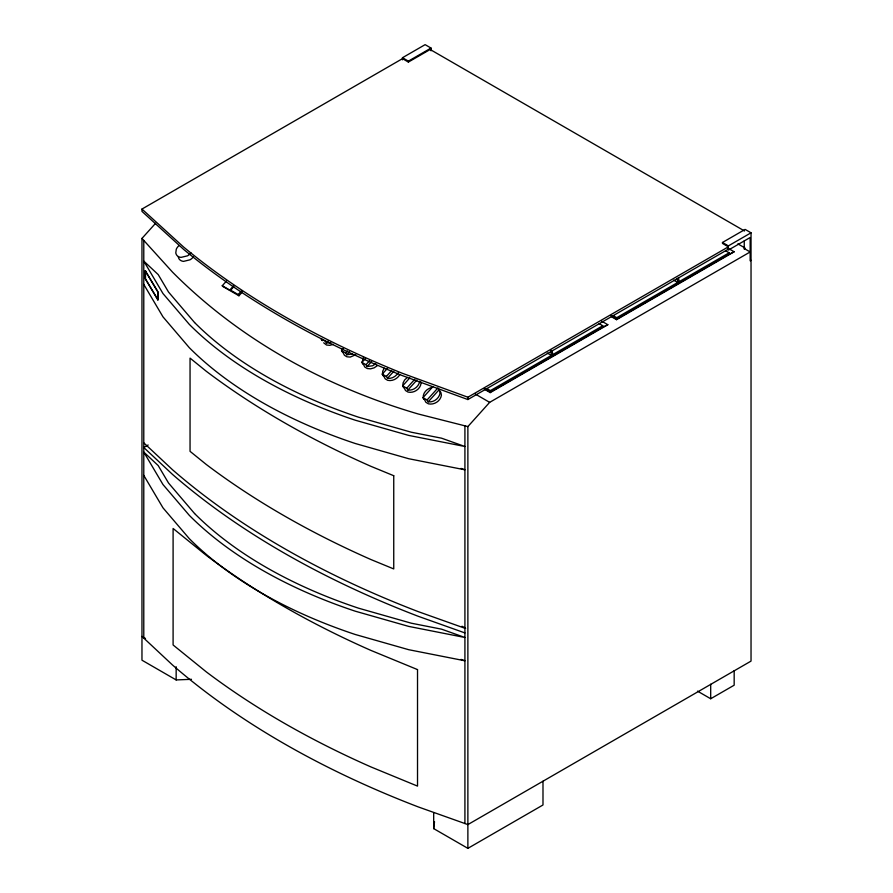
<?xml version="1.0" encoding="UTF-8"?>
<svg xmlns="http://www.w3.org/2000/svg" width="893" height="893" viewBox="0 0 893 893"><rect width="100%" height="100%" fill="white"/><g stroke="black" fill="none" stroke-linecap="round" stroke-linejoin="round"><path stroke-width="1.34" d="M341.896 348.65L342.689 352.434L341.528 350.603L343.336 348.594M542.989 781.219L542.989 804.984L467.876 848.35L433.685 828.615L434.523 821.75M484.207 389.147L490.224 392.619L490.391 390.632L602.786 325.744L602.786 327.139L490.391 392.027L484.386 388.567M611.738 316.903L616.55 319.683L616.717 317.696L729.112 252.808L729.112 254.204L616.717 319.091L610.712 315.631M419.688 381.3C418.906 386.691 413.247 390.855 407.889 390.051L406.728 388.221L402.631 385.888L409.865 377.839M363.384 357.401L362.156 362.413L363.06 364.199L361.888 362.368L365.505 358.35M384.28 368.162L382.695 371.175L382.517 374.178L383.432 375.953L382.26 374.134L387.685 368.095M398.412 372.615C396.179 376.243 391.893 379.012 387.529 378.286L386.356 376.455L382.26 374.134M399.774 374.747C397.34 378.844 392.395 381.434 387.64 380.306L385.151 378.777L383.89 376.31M191.482 679.305L176.155 679.93L141.965 660.195L141.965 238.42L155.583 223.283M242.405 291.911L238.944 295.762L222.647 286.352L222.257 285.738L226.588 280.927M233.866 286.597L230.405 290.448L230.014 289.834L233.475 285.983M238.944 295.762L238.163 294.545L241.623 290.694M321.413 338.894L322.328 340.679L321.156 338.849L325.242 341.182L326.414 343.001L328.211 341.003M341.528 350.603L345.613 352.936L347.41 350.938M345.613 352.936L346.785 354.767L349.487 351.764M361.888 362.368L365.985 364.701L369.579 360.694M365.985 364.701L367.157 366.532L371.655 361.52M386.356 376.455L391.748 370.45M387.529 378.286L393.824 371.276M406.728 388.221L414.821 379.212M407.889 390.051L416.886 380.038M427.088 399.975L437.894 387.975L439.49 390.263L440.048 393.065C439.267 398.445 433.618 402.62 428.26 401.805L427.088 399.975L423.003 397.653L432.949 386.591M428.26 401.805L439.055 389.794M467.876 848.35L467.876 426.586L489.654 402.352L750.165 251.96L744.249 248.544L745.119 248.042M407.387 377.415L404.652 379.916L403.067 382.93L402.888 385.932L403.803 387.718L402.631 385.888M355.782 354.733L350.19 357.088L346.908 356.787L344.419 355.258L343.146 352.78M375.841 363.674L372.705 365.75L367.157 366.532M377.203 365.806L374.067 367.871L370.562 368.842L367.28 368.541L364.779 367.023L363.518 364.545M402.475 59.831L402.475 57.732L425.124 44.65L431.029 48.066L431.029 50.812M727.561 248.678L728.375 249.147L467.876 399.551L402.107 375.518A876.58 506.085 0 0 1 183.59 249.359L141.965 211.395L141.965 209.062L402.475 58.659L408.38 62.075L430.158 49.495M402.475 57.732L408.38 61.137L431.029 48.066M148.149 445.004L143.784 447.516L172.516 474.417A877.707 506.744 0 0 0 418.337 616.326L464.918 632.925M141.965 209.062L183.59 247.026A876.58 506.085 0 0 0 402.107 373.196L467.876 397.218L728.375 246.825L722.47 243.409L722.47 242.483L745.119 229.401L751.035 232.805L751.035 661.099L467.876 824.585L418.337 806.948A877.707 506.744 0 0 1 172.528 665.017L141.965 636.419L145.503 638.462M722.47 242.483L728.375 245.888L751.035 232.805M490.224 392.619L607.843 324.717L601.826 321.246M616.55 319.683L734.169 251.781L729.358 249.002M751.035 260.309L750.165 260.812L750.165 237.505L728.375 250.085L728.375 245.888M697.522 691.137L710.694 698.75L734.169 685.199L734.169 670.676M729.112 254.204L734.169 251.781M602.786 327.139L607.843 324.717M431.14 387.629C426.832 388.991 422.757 392.853 423.26 397.698L424.175 399.472L423.003 397.653M330.801 342.544L326.414 343.001M333.335 344.352L329.818 345.323L326.537 345.022L323.69 342.8M352.333 353.985L346.785 354.767M145.28 270.791L158.028 291.911L157.804 299.858L145.28 278.694L145.28 270.791L157.804 291.955L157.804 299.858M145.28 278.694L158.028 299.814M467.876 426.586L418.337 414.017A798.844 612.352 -27.6 0 1 172.505 272.108L141.965 238.42M461.022 468.423L464.918 469.807L408.715 458.723L355.258 443.497A451.903 260.901 0 0 1 189.338 347.723L162.984 316.859L143.784 284.398M464.918 628.259L418.337 611.672A877.707 506.744 0 0 1 172.528 469.751L143.784 442.85M461.022 659.402L464.918 660.787L408.715 649.702L355.258 634.488A451.903 260.901 0 0 1 189.338 538.702L162.984 507.838L143.784 475.389M429.89 49.338L744.528 230.986M737.875 243.856L743.914 247.35M725.518 250.732L729.112 252.808M673.635 280.134L677.709 282.489L677.207 278.382M613.123 315.62L616.717 317.696M599.181 323.668L602.786 325.744M547.309 353.07L551.383 355.425L550.713 349.956M486.797 388.555L490.391 390.632M475.176 393.992L489.654 402.352M230.014 289.834L238.163 294.545M222.257 285.738L230.405 290.448M462.038 626.227L465.655 628.315M438.932 390.341L440.863 392.384L441.421 395.186C440.562 401.08 434.098 405.176 428.383 403.826L425.894 402.296L424.621 399.83M194.574 322.54L168.531 292.056L158.206 274.586L143.784 261.102L162.984 293.551L189.349 324.416A451.903 260.901 0 0 0 355.258 420.201L408.715 435.416L464.918 446.5L441.555 438.184L411.316 432.223L358.495 417.176A446.489 257.776 0 0 1 194.574 322.54M194.574 513.531L168.531 483.035L158.206 465.577L143.784 452.081L162.984 484.542L189.349 515.395A451.903 260.901 0 0 0 355.258 611.192L408.715 626.406L464.918 637.49L441.555 629.163L411.316 623.202L358.495 608.166A446.489 257.776 0 0 1 194.574 513.531M404.25 388.064L405.522 390.542L408.012 392.06C413.738 393.422 420.201 389.326 421.049 383.432L420.67 381.568M178.287 257.005L178.89 258.657A8.238 6.318 -27.6 0 0 183.545 261.381L190.019 259.807A9.544 7.323 -27.6 0 0 193.435 256.726M678.513 277.634L679.015 281.73M552.187 350.569L552.689 354.666M744.249 240.954L744.249 249.169M710.694 684.228L710.694 698.75M467.876 397.218L467.876 399.551M464.918 425.838L464.918 823.536M433.685 812.764L433.685 828.615M408.38 61.137L408.38 62.075M176.155 666.725L176.155 679.93M145.514 270.746L145.514 278.649M143.784 240.429L143.784 638.127M190.957 252.752A9.555 7.3 -27 0 1 187.519 255.822L181.033 257.385A8.238 6.296 -27 0 1 176.39 254.661L175.776 253.009L176.278 249.247A9.555 7.3 -27 0 1 178.901 245.698M393.746 475.723L370.885 466.313A878.422 507.157 0 0 1 206.339 371.321L190.053 358.115L190.053 451.333L206.339 464.527A878.422 507.157 0 0 0 370.885 559.52L393.746 568.93L393.746 475.723M417.522 669.594L370.885 650.394A878.422 507.157 0 0 1 206.339 555.401L173.097 528.477L173.097 644.98L206.339 671.916A878.422 507.157 0 0 0 370.885 766.908L417.522 786.108L417.522 669.594"/></g></svg>
